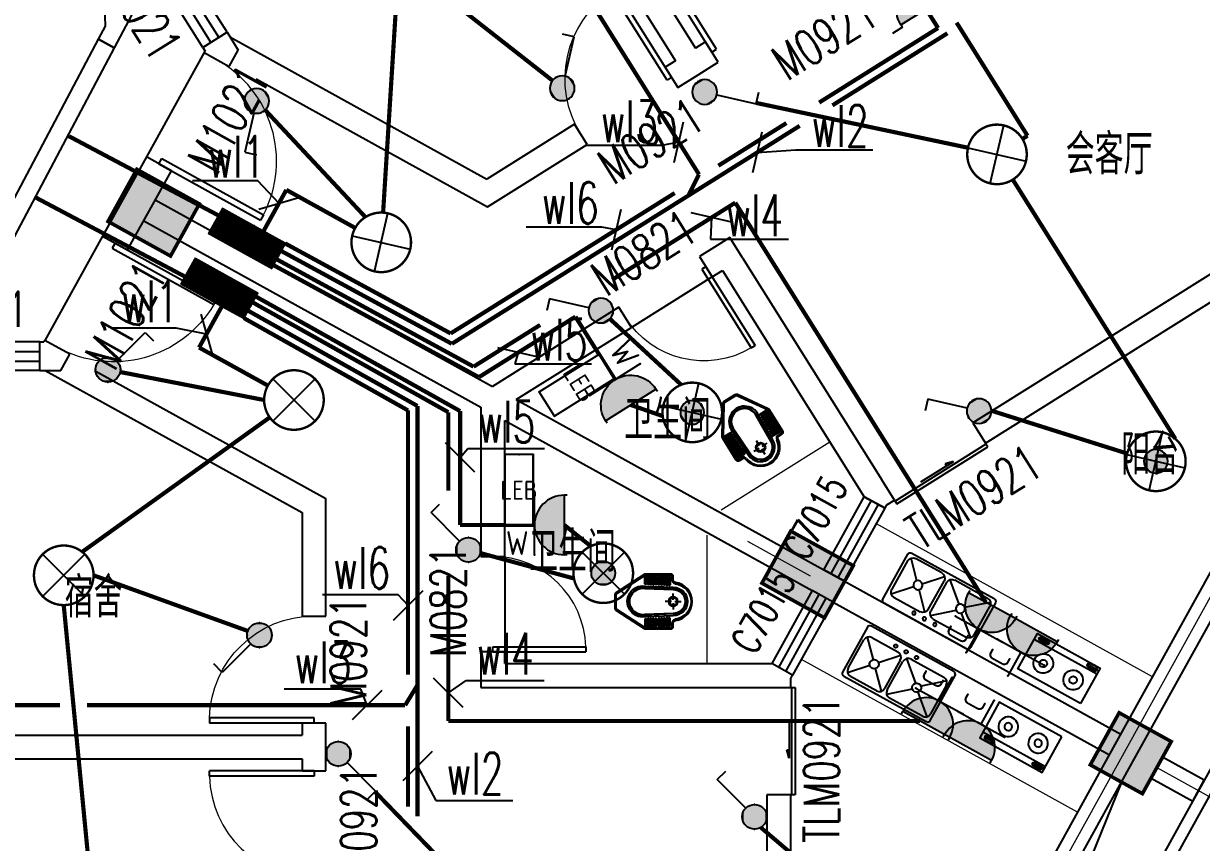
# Model space of a CAD drawing. Extents: x -9422388 to 15610651, y -1992469 to 953794.
# Drawn here: x -2627196 to -2617313, y -205707 to -198833 of the extents above; entities that cross this region are included whole.
import ezdxf
from ezdxf.enums import TextEntityAlignment as Align

# ---------------------------------------------------------------- set-up
doc = ezdxf.new("R2010")
doc.units = 0
doc.header["$LTSCALE"] = 1000
for name, color, linetype in [('A-ELEV-LIN-0.3', 30, 'Continuous'), ('A-ELEV-LIN-0.4', 40, 'Continuous'), ('C-KZ', 2, 'Continuous'), ('C-Z-HATCH', 253, 'Continuous'), ('CABLETRAY', 4, 'Continuous'), ('DIM-插座', 3, 'Continuous'), ('DIM-照明', 3, 'Continuous'), ('EQUIP-插座', 3, 'Continuous'), ('EQUIP-照明', 3, 'Continuous'), ('EQUIP-箱柜', 3, 'Continuous'), ('PUB_DIM', 3, 'Continuous'), ('PUB_TEXT', 7, 'Continuous'), ('TEL_TEXT', 7, 'Continuous'), ('WALL', 9, 'Continuous'), ('WALL-PARAPET', 6, 'Continuous'), ('WINDOW', 4, 'Continuous'), ('WINDOW_TEXT', 7, 'Continuous'), ('WIRE-插座', 5, 'Continuous'), ('WIRE-照明', 1, 'Continuous'), ('厨具', 4, 'Continuous'), ('洁具', 253, 'Continuous')]:
    doc.layers.add(name, color=color, linetype=linetype)
doc.layers.add('建筑底图', color=8, linetype='Continuous', lineweight=5)
doc.styles.add('_TCH_DIM', font='SIMPLEX', dxfattribs={"bigfont": 'GBCBIG'})
doc.styles.add('_TCH_DIM_T3', font='SIMPLEX', dxfattribs={"width": 0.705882, "bigfont": 'GBCBIG'})
doc.styles.add('_TCH_WINDOW', font='SIMPLEX', dxfattribs={"height": 3.5, "bigfont": 'GBCBIG'})
doc.styles.add('_TEL_ATTDEF', font='GBENOR', dxfattribs={"width": 0.8, "height": 3, "bigfont": 'GBCBIG'})
doc.styles.add('_TEL_DIM', font='SIMPLEX', dxfattribs={"width": 0.8, "height": 3.5, "bigfont": 'HZTXT'})
doc.styles.get("Standard").update_dxf_attribs({"font": 'gbenor.shx', "bigfont": 'gbcbig.shx'})
doc.dimstyles.new('_TCH_ARCH&&100', dxfattribs={"dimtxt": 297.5, "dimasz": 100, "dimexe": 250, "dimexo": 300, "dimgap": 126.25, "dimtad": 1, "dimdec": 0, "dimzin": 0, "dimdsep": 46, "dimtxsty": '_TCH_DIM_T3', "dimblk": 'ARCHTICK', "dimcen": 0.09, "dimclrt": 7, "dimazin": 2, "dimtfac": 1, "dimtdec": 0, "dimtix": 1, "dimtmove": 2, "dimatfit": 3, "dimfxl": 0, "dimtolj": 1, "dimtzin": 0, "dimarcsym": 0})

# ---------------------------------------------------------------- blocks, each defined once
blk = doc.blocks.new('$plan$00002871')
at = {"layer": '洁具', "color": 0}
for p, q in [((-14.8, -489.9), (-66.6, -489.9)), ((0, -475.1), (0, -423.3)), ((14.8, -489.9), (66.6, -489.9)), ((0, -504.7), (0, -556.5))]:
    blk.add_line(p, q, dxfattribs=at)
for points in [[(158.9, -508.5, -0.88995), (-158.9, -508.5, 0.380538), (-178.8, -490.8), (-210, -490.8, -0.414214), (-230, -470.8), (-230, -258.2, -0.144595), (-226.8, -247.3), (-72.6, -9.1, -0.254383), (-55.8, 0), (55.8, 0, -0.254383), (72.6, -9.1), (226.8, -247.3, -0.144595), (230, -258.2), (230, -470.8, -0.414214), (210, -490.8), (178.8, -490.8, 0.380538)], [(120, -490.8), (129.8, -252.3, 1.134994), (-129.8, -252.3), (-120, -490.8, 0.992594)], [(105, -490.4), (114.8, -251, 1.141146), (-114.8, -251), (-105, -490.4, 0.994896)], [(100, -490.3), (109.8, -250.6, 1.143479), (-109.8, -250.6), (-100, -490.3, 0.995777)], [(-149.5, -263.6, 1), (-149.5, -251.9), (-207, -251.9, 1), (-207, -263.6)], [(-148.2, -287, 1), (-148.2, -275.4), (-207, -275.4, 1), (-207, -287)], [(-147.3, -306.7, 1), (-147.3, -295.1), (-207, -295.1, 1), (-207, -306.7)], [(-149.5, -262.6, 1), (-149.5, -252.9), (-207, -252.9, 1), (-207, -262.6)], [(-148.2, -286, 1), (-148.2, -276.4), (-207, -276.4, 1), (-207, -286)], [(-147.3, -305.7, 1), (-147.3, -296.1), (-207, -296.1, 1), (-207, -305.7)], [(147.3, -306.7, -1), (147.3, -295.1), (207, -295.1, -1), (207, -306.7)], [(148.2, -287, -1), (148.2, -275.4), (207, -275.4, -1), (207, -287)], [(147.3, -305.7, -1), (147.3, -296.1), (207, -296.1, -1), (207, -305.7)], [(148.2, -286, -1), (148.2, -276.4), (207, -276.4, -1), (207, -286)], [(149.5, -263.6, -1), (149.5, -251.9), (207, -251.9, -1), (207, -263.6)], [(149.5, -262.6, -1), (149.5, -252.9), (207, -252.9, -1), (207, -262.6)], [(-146.3, -330.1, 1), (-146.3, -318.5), (-207, -318.5, 1), (-207, -330.1)], [(-145.6, -352.3, 1), (-145.6, -340.7), (-207, -340.7, 1), (-207, -352.3)], [(-144.6, -375.7, 1), (-144.6, -364.1), (-207, -364.1, 1), (-207, -375.7)], [(-143.7, -399.2, 1), (-143.7, -387.5), (-207, -387.5, 1), (-207, -399.2)], [(-146.3, -329.1, 1), (-146.3, -319.5), (-207, -319.5, 1), (-207, -329.1)], [(-145.6, -351.3, 1), (-145.6, -341.7), (-207, -341.7, 1), (-207, -351.3)], [(-144.6, -374.7, 1), (-144.6, -365.1), (-207, -365.1, 1), (-207, -374.7)], [(-143.7, -398.2, 1), (-143.7, -388.5), (-207, -388.5, 1), (-207, -398.2)], [(143.7, -399.2, -1), (143.7, -387.5), (207, -387.5, -1), (207, -399.2)], [(144.6, -375.7, -1), (144.6, -364.1), (207, -364.1, -1), (207, -375.7)], [(143.7, -398.2, -1), (143.7, -388.5), (207, -388.5, -1), (207, -398.2)], [(145.6, -352.3, -1), (145.6, -340.7), (207, -340.7, -1), (207, -352.3)], [(144.6, -374.7, -1), (144.6, -365.1), (207, -365.1, -1), (207, -374.7)], [(146.3, -330.1, -1), (146.3, -318.5), (207, -318.5, -1), (207, -330.1)], [(145.6, -351.3, -1), (145.6, -341.7), (207, -341.7, -1), (207, -351.3)], [(146.3, -329.1, -1), (146.3, -319.5), (207, -319.5, -1), (207, -329.1)], [(-142.8, -422.6, 1), (-142.8, -411), (-207, -411, 1), (-207, -422.6)], [(-141.1, -443.5, 1), (-141.1, -431.9), (-207, -431.9, 1), (-207, -443.5)], [(-141.1, -464.5, 1), (-141.1, -452.9), (-207, -452.9, 1), (-207, -464.5)], [(-142.8, -421.6, 1), (-142.8, -412), (-207, -412, 1), (-207, -421.6)], [(-141.1, -442.5, 1), (-141.1, -432.9), (-207, -432.9, 1), (-207, -442.5)], [(-141.1, -463.5, 1), (-141.1, -453.9), (-207, -453.9, 1), (-207, -463.5)], [(141.1, -443.5, -1), (141.1, -431.9), (207, -431.9, -1), (207, -443.5)], [(141.1, -464.5, -1), (141.1, -452.9), (207, -452.9, -1), (207, -464.5)], [(141.1, -442.5, -1), (141.1, -432.9), (207, -432.9, -1), (207, -442.5)], [(141.1, -463.5, -1), (141.1, -453.9), (207, -453.9, -1), (207, -463.5)], [(142.8, -422.6, -1), (142.8, -411), (207, -411, -1), (207, -422.6)], [(142.8, -421.6, -1), (142.8, -412), (207, -412, -1), (207, -421.6)]]:
    blk.add_lwpolyline(points, format="xyb", close=True, dxfattribs=at)
blk.add_lwpolyline([(-149, -507.3, 0.380538), (-178.8, -480.8), (-210, -480.8, -0.414214), (-220, -470.8), (-220, -258.2, -0.144595), (-218.4, -252.8), (-64.2, -14.6, -0.254383), (-55.8, -10), (55.8, -10, -0.254383), (64.2, -14.6), (218.4, -252.8, -0.144595), (220, -258.2), (220, -470.8, -0.414214), (210, -480.8), (178.8, -480.8, 0.380538), (149, -507.3, 0.380538)], format="xyb", dxfattribs=at)
for radius in [40, 31.7]:
    blk.add_circle((0, -489.9), radius, dxfattribs=at)
blk.add_arc((0, -489.9), 150, 186.66502, 353.33498, dxfattribs=at)
blk = doc.blocks.new('宿舍楼柱网1')
at = {"layer": 'C-Z-HATCH'}
h = blk.add_hatch(color=0, dxfattribs=at)
h.dxf.hatch_style = 1
h.paths.add_polyline_path([(648829.2, 146138.3), (649071.3, 146575.7), (649596.3, 146285.2), (649354.2, 145847.7)])
h = blk.add_hatch(color=0, dxfattribs=at)
h.dxf.hatch_style = 1
h.paths.add_polyline_path([(654840.8, 142811.3), (655082.9, 143248.8), (654558, 143539.3), (654315.8, 143101.8)])
h = blk.add_hatch(color=0, dxfattribs=at)
h.dxf.hatch_style = 1
h.paths.add_polyline_path([(657508.5, 141334.9), (657750.6, 141772.4), (657313.2, 142014.5), (657071.1, 141577)])
at = {"layer": 'C-KZ', "color": 0, "const_width": 30}
for points in [[(648829.2, 146138.3), (649071.3, 146575.7), (649596.3, 146285.2), (649354.2, 145847.7), (648829.2, 146138.3)], [(654840.8, 142811.3), (655082.9, 143248.8), (654558, 143539.3), (654315.8, 143101.8), (654840.8, 142811.3)], [(657508.5, 141334.9), (657750.6, 141772.4), (657313.2, 142014.5), (657071.1, 141577), (657508.5, 141334.9)]]:
    blk.add_lwpolyline(points, dxfattribs=at)
blk = doc.blocks.new('$DorLib2D$00000001')
at = {"color": 0}
for p, q in [((0.45, 0.975), (0.5, 0.975)), ((0.45, 0), (0.45, 0.975)), ((0.5, 0), (0.5, 0.975)), ((0.5, 0), (0.45, 0))]:
    blk.add_line(p, q, dxfattribs=at)
at = {"color": 0, "lineweight": 13}
blk.add_arc((0.475, 0), 0.975, 91.46928, 180, dxfattribs=at)
blk = doc.blocks.new('$DorLib2D$00000129')
at = {"color": 0, "linetype": 'Continuous'}
for p, q in [((-0.5, 0.545), (-0.5, 0.687)), ((-0.5, 0.687), (0.5, 0.687)), ((0.5, 0.687), (0.5, 0.545)), ((0.5, 0.545), (-0.5, 0.545)), ((-0.5, 0.5), (-0.5, 0.545)), ((0.5, 0.5), (0.5, 0.545)), ((-0.2, 0.437), (0.158, 0.437)), ((0.08, 0.341), (0.08, 0.437)), ((0.158, 0.437), (0.08, 0.341))]:
    blk.add_line(p, q, dxfattribs=at)
blk = doc.blocks.new('$plan$00002777')
at = {"layer": '厨具', "color": 0}
for p, q in [((-300, -284.3), (300, -284.3)), ((-267.4, -306.5), (-267.3, -318.2)), ((-256.9, -316), (-256.9, -332.6)), ((-192.3, -316), (-256.9, -316)), ((-256.9, -332.6), (-192.3, -332.6)), ((-192.3, -332.6), (-192.3, -316)), ((-175.6, -307.7), (-175.6, -318.2)), ((191.9, -307.7), (191.9, -318.2)), ((208.5, -316), (273.2, -316)), ((208.5, -332.6), (208.5, -316)), ((273.2, -332.6), (208.5, -332.6)), ((273.2, -316), (273.2, -332.6)), ((283.6, -306.5), (283.5, -318.2))]:
    blk.add_line(p, q, dxfattribs=at)
blk.add_lwpolyline([(300, 0), (-300, 0), (-300, -340), (300, -340)], close=True, dxfattribs=at)
for points in [[(-175.6, -307.7, 0.259034), (-177.5, -304.3, 0.076276), (-189.1, -299.3, 0.036515), (-202.6, -296.9, 0.026615), (-221.5, -295.9, 0.026615), (-240.3, -296.9, 0.036515), (-253.9, -299.3, 0.076276), (-265.4, -304.3, 0.259034), (-267.3, -307.7, 0.078462), (-267.1, -308.9, 0.056762)], [(191.9, -307.7, -0.259034), (193.8, -304.3, -0.076276), (205.3, -299.3, -0.036515), (218.8, -296.9, -0.026615), (237.7, -295.9, -0.026615), (256.5, -296.9, -0.036515), (270.1, -299.3, -0.076276), (281.6, -304.3, -0.259034), (283.5, -307.7, -0.078462), (283.3, -308.9, -0.056762)], [(-175.6, -318.2, 0.259034), (-177.5, -314.8, 0.076276), (-189.1, -309.9, 0.036515), (-202.6, -307.4, 0.026615), (-221.5, -306.4, 0.026615), (-240.3, -307.4, 0.036515), (-253.9, -309.9, 0.076276), (-265.4, -314.8, 0.259034), (-267.3, -318.2, 0.259034), (-265.4, -321.6, 0.056762), (-256.9, -325.6, 0.036515)], [(-192.3, -327.3, 0.008736), (-189.1, -326.6, 0.076276), (-177.5, -321.6, 0.259034), (-175.6, -318.2, 0.259034)], [(191.9, -318.2, -0.259034), (193.8, -314.8, -0.076276), (205.3, -309.9, -0.036515), (218.8, -307.4, -0.026615), (237.7, -306.4, -0.026615), (256.5, -307.4, -0.036515), (270.1, -309.9, -0.076276), (281.6, -314.8, -0.259034), (283.5, -318.2, -0.259034), (281.6, -321.6, -0.056762), (273.2, -325.6, -0.036515)], [(208.5, -327.3, -0.008736), (205.3, -326.6, -0.076276), (193.8, -321.6, -0.259034), (191.9, -318.2, -0.259034)]]:
    blk.add_lwpolyline(points, format="xyb", dxfattribs=at)
for centre, radius, start, end in [((-135, -143), 82.5, 0.96398, 0), ((151.2, -143), 82.5, 180, 179.03602), ((-135, -143), 31.6, 0.65318, 0), ((151.2, -143), 31.6, 180, 179.34682)]:
    blk.add_arc(centre, radius, start, end, dxfattribs=at)
blk = doc.blocks.new('$plan$00002763')
at = {"layer": '洁具', "color": 0}
for p, q in [((-380.9, -97.5), (-246.3, -240.8)), ((-345, -82.5), (-95, -82.5)), ((-59.1, -97.5), (-193.7, -240.8)), ((-5.9, -97.5), (161.2, -240.8)), ((30, -82.5), (345, -82.5)), ((380.9, -97.5), (213.8, -240.8)), ((-395, -405.5), (-395, -132.2)), ((-45, -132.2), (-45, -405.5)), ((-20, -405.5), (-20, -132.2)), ((395, -132.2), (395, -405.5)), ((-246.3, -296.8), (-380.9, -440.1)), ((-193.7, -296.8), (-59.1, -440.1)), ((161.2, -296.8), (-5.9, -440.1)), ((213.8, -296.8), (380.9, -440.1)), ((-95, -455.2), (-345, -455.2)), ((345, -455.2), (30, -455.2))]:
    blk.add_line(p, q, dxfattribs=at)
blk.add_lwpolyline([(-420, -24.8), (-420, -455.2, 0.200464), (-412.7, -472.8, 0.197353), (-395, -480), (395, -480, 0.19737), (412.7, -472.8, 0.200447), (420, -455.2), (420, -24.8, 0.200464), (412.7, -7.2, 0.197353), (395, 0), (-395, 0, 0.19737), (-412.7, -7.2, 0.200447), (-420, -24.8)], format="xyb", close=True, dxfattribs=at)
for centre, major_axis, start_param, end_param in [((-345, -132.2), (-50, 0), -1.570796, 0), ((-135.7, -48.3), (-14.2, 0), 3.141593, 9.424778), ((-95, -132.2), (-50, 0), 3.141593, 4.712389), ((-35.7, -48.3), (-15.1, 0), 3.141593, 9.424778), ((30, -132.2), (-50, 0), -1.570796, 0), ((64.3, -48.3), (-14.2, 0), 3.141593, 9.424778), ((345, -132.2), (-50, 0), 3.141593, 4.712389), ((-220, -268.8), (-38.6, 0), 3.141593, 9.424778), ((187.5, -268.8), (-38.6, 0), 3.141593, 9.424778), ((-345, -405.5), (50, 0), 3.141593, 4.712389), ((-95, -405.5), (50, 0), 4.712389, 6.283185), ((30, -405.5), (50, 0), 3.141593, 4.712389), ((345, -405.5), (50, 0), 4.712389, 6.283185)]:
    blk.add_ellipse(centre, major_axis=major_axis, ratio=0.9938, start_param=start_param, end_param=end_param, dxfattribs=at)
blk = doc.blocks.new('$TCHSYS$WIN2D')
at = {"color": 0}
for p, q in [((-0.5, 0.5), (0.5, 0.5)), ((-0.5, 0.5), (-0.5, -0.5)), ((0.5, 0.5), (0.5, -0.5)), ((0.5, 0.1667), (-0.5, 0.1667)), ((0.5, -0.1667), (-0.5, -0.1667)), ((-0.5, -0.5), (0.5, -0.5))]:
    blk.add_line(p, q, dxfattribs=at)
blk = doc.blocks.new('_ArchTick')
at = {"color": 0, "linetype": 'ByBlock', "const_width": 0.4}
blk.add_lwpolyline([(-0.5, -0.5), (0.5, 0.5)], dxfattribs=at)
blk = doc.blocks.new('*D622')
at = {"layer": 'Defpoints', "color": 0, "transparency": 16777216}
for p in [(1930039.4, -399502.1), (1933101.7, -401196.9), (1927730.2, -403674.7)]:
    blk.add_point(p, dxfattribs=at)
at = {"layer": 'PUB_DIM', "color": 0, "lineweight": -2, "transparency": 16777216}
for p, q in [((1930301.9, -399647.4), (1933320.5, -401317.9)), ((1930792.5, -405369.5), (1933101.7, -401196.9)), ((1927992.7, -403820), (1931011.3, -405490.5))]:
    blk.add_line(p, q, dxfattribs=at)
at = {"layer": 'PUB_DIM', "color": 0, "lineweight": -2, "transparency": 16777216, "xscale": 100, "yscale": 100, "zscale": 100}
for p, rotation in [((1933101.7, -401196.9), 61.03914883823066), ((1930792.5, -405369.5), 241.0391488382307)]:
    blk.add_blockref('_ArchTick', p, dxfattribs=dict(at, rotation=rotation))
at = {"layer": 'PUB_DIM', "color": 7, "transparency": 16777216, "insert": (1931706.5, -403150), "char_height": 297.5, "attachment_point": 5, "rotation": 61.03915, "style": '_TCH_DIM_T3'}
blk.add_mtext('\\A1;4769', dxfattribs=at)
blk = doc.blocks.new('*D623')
at = {"layer": 'Defpoints', "color": 0, "transparency": 16777216}
for p in [(1932348.6, -395329.5), (1935410.9, -397024.2), (1930039.4, -399502.1)]:
    blk.add_point(p, dxfattribs=at)
at = {"layer": 'PUB_DIM', "color": 0, "lineweight": -2, "transparency": 16777216}
for p, q in [((1932611.1, -395474.8), (1935629.7, -397145.3)), ((1933101.7, -401196.9), (1935410.9, -397024.2)), ((1930301.9, -399647.4), (1933320.5, -401317.9))]:
    blk.add_line(p, q, dxfattribs=at)
at = {"layer": 'PUB_DIM', "color": 0, "lineweight": -2, "transparency": 16777216, "xscale": 100, "yscale": 100, "zscale": 100}
for p, rotation in [((1935410.9, -397024.2), 61.03914883823226), ((1933101.7, -401196.9), 241.0391488382322)]:
    blk.add_blockref('_ArchTick', p, dxfattribs=dict(at, rotation=rotation))
at = {"layer": 'PUB_DIM', "color": 7, "transparency": 16777216, "insert": (1934015.7, -398977.4), "char_height": 297.5, "attachment_point": 5, "rotation": 61.03915, "style": '_TCH_DIM_T3'}
blk.add_mtext('\\A1;4769', dxfattribs=at)
blk = doc.blocks.new('*D624')
at = {"layer": 'Defpoints', "color": 0, "transparency": 16777216}
for p in [(1932348.6, -395329.5), (1936110.9, -397411.6), (1927730.2, -403674.7)]:
    blk.add_point(p, dxfattribs=at)
at = {"layer": 'PUB_DIM', "color": 0, "lineweight": -2, "transparency": 16777216}
for p, q in [((1932611.1, -395474.8), (1936329.6, -397532.7)), ((1931492.5, -405756.9), (1936110.9, -397411.6)), ((1927992.7, -403820), (1931711.2, -405877.9))]:
    blk.add_line(p, q, dxfattribs=at)
at = {"layer": 'PUB_DIM', "color": 0, "lineweight": -2, "transparency": 16777216, "xscale": 100, "yscale": 100, "zscale": 100}
for p, rotation in [((1936110.9, -397411.6), 61.03914883811161), ((1931492.5, -405756.9), 241.0391488381117)]:
    blk.add_blockref('_ArchTick', p, dxfattribs=dict(at, rotation=rotation))
at = {"layer": 'PUB_DIM', "color": 7, "transparency": 16777216, "insert": (1933561.1, -401451.1), "char_height": 297.5, "attachment_point": 5, "rotation": 61.03915, "style": '_TCH_DIM_T3'}
blk.add_mtext('\\A1;9538', dxfattribs=at)
blk = doc.blocks.new('*X41')
at = {"color": 0}
for p, q in [((-250, 32.8), (-82.8, 200)), ((-250, 68.2), (-118.2, 200)), ((-250, 103.6), (-153.6, 200)), ((-250, 138.9), (-188.9, 200)), ((-250, 174.3), (-224.3, 200)), ((-247.5, 0), (-47.5, 200)), ((-212.1, 0), (-12.1, 200)), ((-176.8, 0), (23.2, 200)), ((-141.4, 0), (58.6, 200)), ((-106.1, 0), (93.9, 200)), ((-70.7, 0), (129.3, 200)), ((-35.4, 0), (164.6, 200)), ((0, 0), (200, 200)), ((35.4, 0), (235.4, 200)), ((70.7, 0), (250, 179.3)), ((106.1, 0), (250, 143.9)), ((141.4, 0), (250, 108.6)), ((176.8, 0), (250, 73.2)), ((212.1, 0), (250, 37.9)), ((247.5, 0), (250, 2.5))]:
    blk.add_line(p, q, dxfattribs=at)
blk = doc.blocks.new('$equip$00002943')
for p, q in [((-0.75, 0.6), (-0.75, 0)), ((0.75, 0.6), (-0.75, 0.6)), ((0.75, 0), (0.75, 0.6)), ((-0.75, 0), (0.75, 0))]:
    blk.add_line(p, q)
for points, const_width in [([(-0.75, 0.3), (0.75, 0.3)], 0.6), ([(-0.75, 0.6), (-0.75, 0), (0.75, 0), (0.75, 0.6), (-0.75, 0.6), (-0.75, 0)], 0.04)]:
    blk.add_lwpolyline(points, dxfattribs=dict(const_width=const_width))
for p in [(0, 0.6), (-0.75, 0.3), (0.75, 0.3), (0, 0)]:
    blk.add_point(p)
at = {"xscale": 0.00300000000061118, "yscale": 0.00300000000061118, "zscale": 0.00300000000061118}
blk.add_blockref('*X41', (0, 0), dxfattribs=at)
at = {"color": 7, "style": '_TEL_DIM', "flags": 1}
for tag in ['A', 'REMARK']:
    blk.add_attdef(tag, text='', height=0.00002, dxfattribs=at).set_placement((0, 0), align=Align.MIDDLE_CENTER)
blk = doc.blocks.new('$equip$00002539')
for p, q in [((-0.354, 0.354), (0.354, -0.354)), ((0.354, 0.354), (-0.354, -0.354))]:
    blk.add_line(p, q)
at = {"const_width": 0.04}
blk.add_lwpolyline([(-0.5, 0, 1), (0.5, 0, 1), (-0.5, 0, 0.911406)], format="xyb", dxfattribs=at)
blk.add_circle((0, 0), 0.5)
for p in [(0, 0.5), (-0.5, 0), (0.5, 0), (0, -0.5)]:
    blk.add_point(p)
at = {"color": 7, "style": '_TEL_DIM', "flags": 1}
blk.add_attdef('A', text='', height=0.00002, dxfattribs=at).set_placement((0, 0), align=Align.MIDDLE_CENTER)
blk = doc.blocks.new('$equip$00002828')
for p, q in [((0.354, 0.354), (-0.354, -0.354)), ((-0.354, 0.354), (0.354, -0.354))]:
    blk.add_line(p, q)
at = {"const_width": 0.04}
blk.add_lwpolyline([(0.5, 0, -1), (-0.5, 0, -1), (0.5, 0, 1)], format="xyb", dxfattribs=at)
for radius in [0.5, 0.2]:
    blk.add_circle((0, 0), radius)
for p in [(0, 0.5), (-0.5, 0), (0.5, 0), (0, -0.5)]:
    blk.add_point(p)
for points in [[(0, 0.2), (0, 0.2), (-0.1, 0.173), (0.1, 0.173)], [(-0.173, 0.1), (0.173, 0.1), (-0.2, 0), (0.2, 0)], [(-0.173, -0.1), (0.173, -0.1), (-0.2, 0), (0.2, 0)], [(-0.1, 0.173), (0.1, 0.173), (-0.173, 0.1), (0.173, 0.1)], [(-0.1, -0.173), (0.1, -0.173), (-0.173, -0.1), (0.173, -0.1)], [(0, -0.2), (0, -0.2), (-0.1, -0.173), (0.1, -0.173)]]:
    blk.add_solid(points)
at = {"color": 7, "style": '_TEL_DIM', "flags": 1}
for tag in ['A', 'REMARK']:
    blk.add_attdef(tag, text='', height=0.00002, dxfattribs=at).set_placement((0, 0), align=Align.MIDDLE_CENTER)
blk = doc.blocks.new('$equip$00001764')
for p, q in [((-0.5, 1.05), (-0.5, 1)), ((-0.5, 1), (0.5, 1)), ((0.5, 1.05), (0.5, 1)), ((0.5, 0.5), (-0.5, 0.5)), ((0, 0.5), (0, 0))]:
    blk.add_line(p, q)
blk.add_arc((0, 1), 0.5, 180, 0)
for p in [(-0.5, 0.5), (0.5, 0.5), (0, 0)]:
    blk.add_point(p)
for points in [[(0.433, 0.75), (-0.433, 0.75), (0.5, 1), (-0.5, 1)], [(0.25, 0.567), (-0.25, 0.567), (0.433, 0.75), (-0.433, 0.75)], [(0, 0.5), (0, 0.5), (0.25, 0.567), (-0.25, 0.567)]]:
    blk.add_solid(points)
at = {"color": 7, "style": '_TEL_DIM'}
blk.add_attdef('$TEXT$', text='', height=0.4, dxfattribs=at).set_placement((0.303, 0.211), align=Align.MIDDLE_CENTER)
at = {"color": 7, "style": '_TEL_DIM', "flags": 1}
blk.add_attdef('A', text='', height=0.00002, dxfattribs=at).set_placement((0, 0), align=Align.MIDDLE_CENTER)
blk = doc.blocks.new('$equip$00001962')
for p, q in [((0.147, 0.356), (0.625, 0.833)), ((0.625, 0.833), (0.766, 0.692))]:
    blk.add_line(p, q)
blk.add_circle((0, 0.208), 0.208)
for p in [(0, 0.417), (-0.208, 0.208), (0.208, 0.208), (0, 0)]:
    blk.add_point(p)
for points in [[(0, 0.417), (0, 0.417), (-0.104, 0.389), (0.104, 0.389)], [(-0.18, 0.313), (0.18, 0.313), (-0.208, 0.208), (0.208, 0.208)], [(-0.18, 0.104), (0.18, 0.104), (-0.208, 0.208), (0.208, 0.208)], [(-0.104, 0.389), (0.104, 0.389), (-0.18, 0.313), (0.18, 0.313)], [(-0.104, 0.028), (0.104, 0.028), (-0.18, 0.104), (0.18, 0.104)], [(0, 0), (0, 0), (-0.104, 0.028), (0.104, 0.028)]]:
    blk.add_solid(points)
at = {"layer": 'TEL_TEXT', "style": '_TEL_DIM', "flags": 1}
blk.add_attdef('A', text='', height=0.00002, dxfattribs=at).set_placement((0, 0), align=Align.MIDDLE_CENTER)
blk = doc.blocks.new('$equip$00002908')
for p, q in [((0.75, 0.6), (-0.75, 0.6)), ((-0.75, 0.6), (-0.75, 0)), ((0.75, 0), (0.75, 0.6)), ((-0.75, 0), (0.75, 0))]:
    blk.add_line(p, q)
at = {"const_width": 0.04}
blk.add_lwpolyline([(-0.75, 0.6), (-0.75, 0), (0.75, 0), (0.75, 0.6), (-0.75, 0.6), (-0.75, 0)], dxfattribs=at)
for p in [(0, 0.6), (-0.75, 0.3), (0.75, 0.3), (0, 0)]:
    blk.add_point(p)
at = {"color": 7, "style": '_TEL_DIM'}
blk.add_attdef('$TEXT$', text='', height=0.4, dxfattribs=at).set_placement((0, 0.3), align=Align.MIDDLE_CENTER)
at = {"color": 7, "style": '_TEL_DIM', "flags": 1}
for tag in ['A', 'REMARK']:
    blk.add_attdef(tag, text='', height=0.00002, dxfattribs=at).set_placement((0, 0), align=Align.MIDDLE_CENTER)
blk = doc.blocks.new('$equip$00001240')
for p, q in [((-0.5, 1.05), (-0.7, 1.05)), ((-0.5, 1.05), (-0.5, 1)), ((-0.5, 1), (0.5, 1)), ((0.5, 1.05), (0.7, 1.05)), ((0.5, 1.05), (0.5, 1)), ((-0.5, 0.5), (0.5, 0.5)), ((0, 0.5), (0, 0))]:
    blk.add_line(p, q)
blk.add_arc((0, 1), 0.5, 180, 0)
for points in [[(0.433, 0.75), (-0.433, 0.75), (0.5, 1), (-0.5, 1)], [(0.25, 0.567), (-0.25, 0.567), (0.433, 0.75), (-0.433, 0.75)], [(0, 0.5), (0, 0.5), (0.25, 0.567), (-0.25, 0.567)]]:
    blk.add_solid(points)
at = {"layer": 'EQUIP-照明'}
for p in [(0, 1), (-0.5, 0.5), (0.5, 0.5), (0, 0)]:
    blk.add_point(p, dxfattribs=at)
at = {"layer": 'EQUIP-照明', "flags": 9}
blk.add_attdef('A', (0, 0), '', height=0.00002, dxfattribs=at)
blk = doc.blocks.new('4444')
at = {"color": 8}
for points in [[(1929277.6, -400878.7), (1931921.7, -396100.9)], [(1927559.5, -396914.9), (1926646.4, -397487.2)], [(1926530.2, -398774.7), (1926530.2, -397697.2)], [(1926867.7, -397746.8), (1927392.7, -398037.4)]]:
    blk.add_lwpolyline(points, dxfattribs=at)
for points in [[(1930000.3, -399366.2), (1930266.7, -398885), (1927949.3, -397601.9), (1927682.9, -398083)], [(1929903.4, -399541.1), (1929637.2, -400022.4), (1927319.3, -398740.3), (1927585.5, -398259)]]:
    blk.add_lwpolyline(points, close=True, dxfattribs=at)
at = {"layer": 'A-ELEV-LIN-0.3', "color": 8}
for points in [[(1910300.1, -378228), (1910300.1, -378228, -0.414214), (1910521.4, -377263.1), (1917469.5, -372908.3, -0.414214), (1919537.1, -373382.6), (1932807.3, -394555, -0.272815), (1932848.7, -396077.9), (1928630, -403701.1, -0.272815), (1927317.5, -404474.7), (1876130.2, -404474.7, -0.414213), (1874530.2, -402874.7), (1874530.2, -394774.7, -0.414214), (1875230.2, -394074.7), (1875230.2, -394074.7)], [(1910384.8, -378174.9), (1910384.8, -378174.9, -0.414214), (1910574.5, -377347.8), (1917522.6, -372993, -0.414214), (1919452.3, -373435.7), (1932722.6, -394608.1, -0.272815), (1932761.2, -396029.5), (1928542.5, -403652.6, -0.272815), (1927317.5, -404374.7), (1904330.2, -404374.7)]]:
    blk.add_lwpolyline(points, format="xyb", dxfattribs=at)
blk.add_lwpolyline([(1930603.4, -399928.6), (1930700.3, -399753.6), (1930350.3, -399559.9), (1930253.5, -399734.9)], close=True, dxfattribs=at)
at = {"layer": 'A-ELEV-LIN-0.4', "color": 8}
blk.add_lwpolyline([(1930005.8, -399769.3), (1928428, -403661.5), (1927230.2, -404374.7)], dxfattribs=at)
at = {"layer": 'WALL', "color": 8}
for p, q in [((1924625.9, -390728.3), (1926431.6, -393609.2)), ((1924456.5, -390834.5), (1926262.1, -393715.4)), ((1922297, -393602.9), (1922500.4, -393475.5)), ((1922500.4, -393475.5), (1922594.1, -393625)), ((1922525, -393514.8), (1924679.7, -394707.3)), ((1922297, -393602.9), (1922315.6, -393632.6)), ((1922315.6, -393632.6), (1922308.1, -393646.2)), ((1922518.1, -393762.4), (1922594.1, -393625)), ((1926516.3, -393556.1), (1926431.6, -393609.2)), ((1926622.6, -393725.6), (1926516.3, -393556.1)), ((1922308.1, -393646.2), (1922518.1, -393762.4)), ((1926262.1, -393715.4), (1926177.4, -393768.5)), ((1926453.1, -393831.8), (1926622.6, -393725.6)), ((1926177.4, -393768.5), (1926283.6, -393938)), ((1926283.6, -393938), (1926453.1, -393831.8)), ((1922744.4, -393864.8), (1924686, -394939.3)), ((1925414.8, -394246.5), (1924679.7, -394707.3)), ((1925521, -394416), (1925414.8, -394246.5)), ((1924686, -394939.3), (1925521, -394416)), ((1921823.9, -394521.2), (1921639.9, -394853.6)), ((1922033.9, -394637.4), (1921823.9, -394521.2)), ((1921849.9, -394969.9), (1922033.9, -394637.4)), ((1931858.2, -394810.7), (1928757, -396754.4)), ((1921639.9, -394853.6), (1921455.9, -395186.1)), ((1921898.3, -394882.4), (1924727.1, -396447.9)), ((1921665.9, -395302.3), (1921849.9, -394969.9)), ((1928863.2, -396923.9), (1931964.4, -394980.2)), ((1921801.5, -395057.4), (1924630.2, -396622.8)), ((1921455.9, -395186.1), (1921665.9, -395302.3)), ((1926719.8, -395198.9), (1926635.2, -395251.9)), ((1926826, -395368.3), (1926719.8, -395198.9)), ((1926635.2, -395251.9), (1926465.7, -395358.2)), ((1926465.7, -395358.2), (1926571.9, -395527.6)), ((1926826, -395368.3), (1926826.1, -395368.3)), ((1926826.1, -395368.3), (1927994.4, -397232.4)), ((1926571.9, -395527.6), (1926656.6, -395474.5)), ((1926656.6, -395474.5), (1927846.8, -397373.4)), ((1925787.8, -395783), (1924727.1, -396447.9)), ((1925894, -395952.5), (1925787.8, -395783)), ((1924927.1, -396558.5), (1925894, -395952.5)), ((1920929.2, -396314.7), (1920929.2, -396074.7)), ((1920929.2, -396074.7), (1920964.1, -396074.7)), ((1920971.7, -396061.1), (1920964.1, -396074.7)), ((1921181.7, -396177.3), (1920971.7, -396061.1)), ((1921105.6, -396314.7), (1921181.7, -396177.3)), ((1920929.2, -396314.7), (1921105.6, -396314.7)), ((1920975.7, -396314.7), (1923130.2, -397507.1)), ((1921388.7, -396314.7), (1923330.2, -397389.2)), ((1924927.1, -396558.5), (1927507.4, -397986.6)), ((1924630.2, -396622.8), (1924630.2, -397874.7)), ((1924830.2, -396733.5), (1927410.6, -398161.6)), ((1924830.2, -397874.7), (1924830.2, -396733.5)), ((1928757, -396754.4), (1928863.2, -396923.9)), ((1928100.7, -397401.9), (1927994.4, -397232.4)), ((1923330.2, -398374.7), (1923330.2, -397389.2)), ((1927846.8, -397373.4), (1928021.8, -397470.2)), ((1928021.8, -397470.2), (1928037.8, -397441.3)), ((1928037.8, -397441.3), (1928100.7, -397401.9)), ((1923130.2, -397507.1), (1923130.2, -398374.7)), ((1924630.2, -397874.7), (1924830.2, -397874.7)), ((1927507.4, -397986.6), (1927682.4, -398083.4)), ((1927682.4, -398083.4), (1930000.3, -399366.2)), ((1927585.6, -398258.4), (1927410.6, -398161.6)), ((1927585.6, -398258.4), (1929903.5, -399541.2)), ((1923130.2, -398374.7), (1923330.2, -398374.7)), ((1924830.2, -398674.7), (1924630.2, -398674.7)), ((1924630.2, -398674.7), (1924630.2, -398974.7)), ((1924830.2, -398774.7), (1924830.2, -398674.7)), ((1924830.2, -398774.7), (1927071.2, -398774.7)), ((1927246.2, -398871.6), (1927071.2, -398774.7)), ((1927230.2, -398900.6), (1927246.2, -398871.6)), ((1927230.2, -398974.7), (1927230.2, -398900.6)), ((1924630.2, -398974.7), (1927030.2, -398974.7)), ((1927030.2, -398974.7), (1927230.2, -398974.7)), ((1923330.2, -399274.7), (1923130.2, -399274.7)), ((1923130.2, -399274.7), (1923130.2, -399374.7)), ((1923330.2, -399474.7), (1923330.2, -399274.7)), ((1919730.2, -399374.7), (1923130.2, -399374.7)), ((1923330.2, -399674.7), (1923330.2, -399474.7)), ((1919730.2, -399574.7), (1923130.2, -399574.7)), ((1923130.2, -399574.7), (1923130.2, -399674.7)), ((1923130.2, -399674.7), (1923330.2, -399674.7)), ((1927230.2, -399874.7), (1927030.2, -399874.7)), ((1927030.2, -399874.7), (1927030.2, -403774.7)), ((1927230.2, -403774.7), (1927230.2, -399874.7))]:
    blk.add_line(p, q, dxfattribs=at)
at = {"layer": 'WALL-PARAPET', "color": 8}
for p, q in [((1929951.9, -399453.7), (1932232.6, -395332.7)), ((1930126.9, -399550.5), (1932464.6, -395326.3)), ((1927671.2, -403574.7), (1929951.9, -399453.7)), ((1927789.1, -403774.7), (1930126.9, -399550.5))]:
    blk.add_line(p, q, dxfattribs=at)
at = {"layer": 'WINDOW', "color": 8}
for p, q in [((1922308.1, -393646.2), (1921823.9, -394521.2)), ((1921455.9, -395186.1), (1920971.7, -396061.1)), ((1926571.9, -395527.6), (1925894, -395952.5)), ((1924830.2, -397874.7), (1924830.2, -398674.7))]:
    blk.add_line(p, q, dxfattribs=at)
at = {"color": 8}
blk.add_blockref('宿舍楼柱网1', (1272672.3, -541201.1), dxfattribs=at)
at = {"color": 8, "rotation": 32.07829767560685}
blk.add_blockref('$plan$00002871', (1926716.9, -396544.5), dxfattribs=at)
at = {"color": 8, "xscale": -1, "rotation": 90}
blk.add_blockref('$plan$00002871', (1925754, -398252.9), dxfattribs=at)
at = {"layer": 'WINDOW', "color": 8}
ref = blk.add_blockref('$TCHSYS$WIN2D', (1930937.6, -393115.9), dxfattribs=dict(at, xscale=-3250, yscale=240, zscale=-3250, rotation=302.078297676224))
ref.add_attrib('A', 'C3321', (1931059, -392839.3), dxfattribs={"layer": 'WINDOW_TEXT', "color": 8, "height": 297.5, "rotation": 302.0783, "style": '_TCH_WINDOW', "width": 0.705882})
ref = blk.add_blockref('$DorLib2D$00000001', (1926950.7, -393401.9), dxfattribs=dict(at, xscale=900, yscale=-900, zscale=900, rotation=212.078297675984))
ref.add_attrib('A', 'M0921', (1927199.4, -393890.2), dxfattribs={"layer": 'WINDOW_TEXT', "color": 8, "height": 297.5, "rotation": 32.0783, "style": '_TCH_WINDOW', "width": 0.705882})
ref = blk.add_blockref('$TCHSYS$WIN2D', (1922080.3, -393031.3), dxfattribs=dict(at, xscale=-1198.865223037758, yscale=240, zscale=-1198.865223037758, rotation=302.0782976762271))
ref.add_attrib('A', 'C1021', (1921401.9, -392972.7), dxfattribs={"layer": 'WINDOW_TEXT', "color": 8, "height": 297.5, "rotation": 302.0783, "style": '_TCH_WINDOW', "width": 0.705882})
ref = blk.add_blockref('$DorLib2D$00000001', (1925849.2, -394092.3), dxfattribs=dict(at, xscale=-900, yscale=-900, zscale=-900, rotation=212.0782976759845))
ref.add_attrib('A', 'M0921', (1925740.1, -394762.2), dxfattribs={"layer": 'WINDOW_TEXT', "color": 8, "height": 297.5, "rotation": 32.0783, "style": '_TCH_WINDOW', "width": 0.705882})
ref = blk.add_blockref('$DorLib2D$00000001', (1922171, -394141.8), dxfattribs=dict(at, xscale=1000, yscale=1000, zscale=1000, rotation=241.0390968111822))
ref.add_attrib('A', 'M1021', (1922416.3, -394683.2), dxfattribs={"layer": 'WINDOW_TEXT', "color": 8, "height": 297.5, "rotation": 61.0391, "style": '_TCH_WINDOW', "width": 0.705882})
ref = blk.add_blockref('$DorLib2D$00000001', (1926179.8, -395655.3), dxfattribs=dict(at, xscale=-800, yscale=800, zscale=-800, rotation=212.078297675621))
ref.add_attrib('A', 'M0821', (1925682.6, -395700), dxfattribs={"layer": 'WINDOW_TEXT', "color": 8, "height": 297.5, "rotation": 32.0783, "style": '_TCH_WINDOW', "width": 0.705882})
ref = blk.add_blockref('$DorLib2D$00000001', (1921318.8, -395681.7), dxfattribs=dict(at, xscale=-1000, yscale=1000, zscale=-1000, rotation=241.0391488381086))
ref.add_attrib('A', 'M1021', (1921556.7, -396331.4), dxfattribs={"layer": 'WINDOW_TEXT', "color": 8, "height": 297.5, "rotation": 61.03915, "style": '_TCH_WINDOW', "width": 0.705882})
ref = blk.add_blockref('$TCHSYS$WIN2D', (1920329.7, -396194.7), dxfattribs=dict(at, xscale=-1199.044301376445, yscale=-240, zscale=-1199.044301376445, rotation=359.9999999999897))
ref.add_attrib('A', 'C1021', (1919919.7, -395948.5), dxfattribs={"layer": 'WINDOW_TEXT', "color": 8, "height": 297.5, "style": '_TCH_WINDOW', "width": 0.705882})
ref = blk.add_blockref('$DorLib2D$00000129', (1928428.8, -397078.2), dxfattribs=dict(at, xscale=-900, yscale=200, zscale=-900, rotation=212.0782976762293))
ref.add_attrib('A', 'TLM0921', (1928323.7, -397829.3), dxfattribs={"layer": 'WINDOW_TEXT', "color": 8, "height": 297.5, "rotation": 32.0783, "style": '_TCH_WINDOW', "width": 0.705882})
ref = blk.add_blockref('$TCHSYS$WIN2D', (1927764.6, -397728.4), dxfattribs=dict(at, xscale=-700.8193299146038, yscale=200, zscale=-700.8193299146038, rotation=241.0396327199517))
ref.add_attrib('A', 'C7015', (1927364.4, -397922.9), dxfattribs={"layer": 'WINDOW_TEXT', "color": 8, "height": 238, "rotation": 61.03963, "style": '_TCH_WINDOW', "width": 0.705882})
ref = blk.add_blockref('$DorLib2D$00000001', (1924730.2, -398274.7), dxfattribs=dict(at, xscale=800, yscale=800, zscale=800, rotation=270.0000000000057))
ref.add_attrib('A', 'M0821', (1924504, -398719.7), dxfattribs={"layer": 'WINDOW_TEXT', "color": 8, "height": 297.5, "rotation": 90, "style": '_TCH_WINDOW', "width": 0.705882})
ref = blk.add_blockref('$TCHSYS$WIN2D', (1927328.4, -398516.6), dxfattribs=dict(at, xscale=-700.8102536416727, yscale=-200, zscale=-700.8102536416727, rotation=61.03900150362304))
ref.add_attrib('A', 'C7015', (1926928.2, -398711.1), dxfattribs={"layer": 'WINDOW_TEXT', "color": 8, "height": 238, "rotation": 61.039, "style": '_TCH_WINDOW', "width": 0.705882})
ref = blk.add_blockref('$DorLib2D$00000001', (1923230.2, -398824.7), dxfattribs=dict(at, xscale=-900, yscale=900, zscale=-900, rotation=89.99999999999012))
ref.add_attrib('A', 'M0921', (1923666.9, -399144), dxfattribs={"layer": 'WINDOW_TEXT', "color": 8, "height": 297.5, "rotation": 90, "style": '_TCH_WINDOW', "width": 0.705882})
ref = blk.add_blockref('$DorLib2D$00000129', (1927130.2, -399424.7), dxfattribs=dict(at, xscale=-900, yscale=-200, zscale=-900, rotation=89.99999999999166))
ref.add_attrib('A', 'TLM0921', (1927636.7, -400279.1), dxfattribs={"layer": 'WINDOW_TEXT', "color": 8, "height": 297.5, "rotation": 90, "style": '_TCH_WINDOW', "width": 0.705882})
ref = blk.add_blockref('$DorLib2D$00000001', (1923230.2, -400124.7), dxfattribs=dict(at, xscale=900, yscale=900, zscale=900, rotation=89.99999999999206))
ref.add_attrib('A', 'M0921', (1923753.9, -400569.7), dxfattribs={"layer": 'WINDOW_TEXT', "color": 8, "height": 297.5, "rotation": 90, "style": '_TCH_WINDOW', "width": 0.705882})
at = {"layer": '厨具', "color": 8, "yscale": -0.9999999999999998, "rotation": 331.0257147461484}
for name, p in [('$plan$00002763', (1928359.5, -398457.7)), ('$plan$00002777', (1929398, -398963.9))]:
    blk.add_blockref(name, p, dxfattribs=at)
at = {"layer": '厨具', "color": 8, "rotation": 331.0529006001123}
for name, p in [('$plan$00002763', (1928252.9, -398650.3)), ('$plan$00002777', (1929242.7, -399244.4))]:
    blk.add_blockref(name, p, dxfattribs=at)
at = {"layer": 'PUB_TEXT', "color": 8, "style": '_TCH_DIM'}
for s, p in [('会客厅', (1929537.3, -394668.7)), ('卫生间', (1925831.8, -396895.9)), ('阳台', (1930003, -397188.2)), ('卫生间', (1925034.3, -398004)), ('宿舍', (1921138.1, -398386.9))]:
    blk.add_text(s, height=337.59, dxfattribs=at).set_placement(p)
at = {"layer": 'PUB_DIM', "color": 8}
for p1, p2, distance, picture, middle in [((1927730.2, -403674.7), (1932348.6, -395329.5), -4300, '*D624', (1933561.1, -401451.1)), ((1930039.4, -399502.1), (1932348.6, -395329.5), -3500, '*D623', (1934015.7, -398977.4)), ((1927730.2, -403674.7), (1930039.4, -399502.1), -3500, '*D622', (1931706.5, -403150))]:
    dim = blk.add_aligned_dim(p1=p1, p2=p2, distance=distance, dimstyle='_TCH_ARCH&&100', dxfattribs=at)
    dim.commit()
    dim.dimension.update_dxf_attribs({"geometry": picture, "text_midpoint": middle})

msp = doc.modelspace()

# ---------------------------------------------------------------- linework, layer by layer
at = {"layer": 'CABLETRAY'}
for p, q in [((-2626508.33591, -198855.18056), (-2626518.17865, -198583.94893)), ((-2626261.86831, -198710.44208), (-2626434.33073, -199035.86878)), ((-2626566.86898, -198965.6291), (-2626508.33591, -198855.18056)), ((-2627600.20296, -200915.47108), (-2626566.86898, -198965.6291)), ((-2626434.33073, -199035.86878), (-2627467.66471, -200985.71076)), ((-2626566.86898, -198965.6291), (-2626434.33073, -199035.86878)), ((-2626434.33073, -199035.86878), (-2626566.86898, -198965.6291))]:
    msp.add_line(p, q, dxfattribs=at)
at = {"layer": 'DIM-插座'}
for p, q in [((-2621737.09162, -199999.53299), (-2621658.82675, -199658.39575)), ((-2621001.04017, -199744.73991), (-2621079.30504, -200085.87714)), ((-2622184.75964, -200393.4351), (-2622263.02451, -200734.57233)), ((-2621253.3137, -200501.20175), (-2621594.45093, -200422.93688)), ((-2622874.45947, -201633.55046), (-2623215.59671, -201555.28559)), ((-2623409.19015, -202599.79287), (-2623656.67752, -202352.30549)), ((-2623846.19015, -203595.30549), (-2624093.67752, -203842.79287)), ((-2623507.69015, -204574.79287), (-2623755.17752, -204327.30549)), ((-2624189.69015, -204431.30549), (-2624437.17752, -204678.79287)), ((-2623767.19015, -204942.80549), (-2624014.67752, -205190.29287))]:
    msp.add_line(p, q, dxfattribs=at)
for points in [[(-2621697.95919, -199828.96437), (-2621839.80558, -199855.91064)], [(-2621839.80558, -199855.91064), (-2622484.13891, -199855.91064)], [(-2621040.17261, -199915.30852), (-2620714.67394, -199894.22251)], [(-2620714.67394, -199894.22251), (-2620070.34061, -199894.22251)], [(-2621423.88231, -200462.06931), (-2621431.49394, -200643.86882)], [(-2622345.07805, -200542.00464), (-2622978.74472, -200542.00464)], [(-2622223.89208, -200564.00372), (-2622345.07805, -200542.00464)], [(-2621431.49394, -200643.86882), (-2620776.49394, -200643.86882)], [(-2623045.02809, -201594.41803), (-2623074.32229, -201688.90136)], [(-2623074.32229, -201688.90136), (-2622429.98896, -201688.90136)], [(-2623532.93383, -202476.04918), (-2623468.43383, -202401.04918)], [(-2623468.43383, -202401.04918), (-2622824.1005, -202401.04918)], [(-2624052.93383, -203628.04918), (-2624686.6005, -203628.04918)], [(-2623969.93383, -203719.04918), (-2624052.93383, -203628.04918)], [(-2623631.43383, -204451.04918), (-2623481.43383, -204348.04918)], [(-2623481.43383, -204348.04918), (-2622826.43383, -204348.04918)], [(-2624365.93383, -204420.54918), (-2625010.26717, -204420.54918)], [(-2624313.43383, -204555.04918), (-2624365.93383, -204420.54918)], [(-2623890.93383, -205066.54918), (-2623735.93383, -205353.54918)], [(-2623735.93383, -205353.54918), (-2623091.6005, -205353.54918)]]:
    msp.add_lwpolyline(points, dxfattribs=at)
at = {"layer": 'DIM-照明'}
for p, q in [((-2625221.49964, -200390.49524), (-2624885.12482, -200293.78958)), ((-2625708.92759, -201271.26305), (-2625612.22552, -201607.63889))]:
    msp.add_line(p, q, dxfattribs=at)
for points in [[(-2625229.56683, -200153.01489), (-2625777.90016, -200153.01489)], [(-2625053.31223, -200342.14241), (-2625229.56683, -200153.01489)], [(-2625914.43383, -201390.54918), (-2626462.76717, -201390.54918)], [(-2625660.57656, -201439.45097), (-2625914.43383, -201390.54918)]]:
    msp.add_lwpolyline(points, dxfattribs=at)
at = {"layer": 'WIRE-插座', "linetype": 'Continuous', "const_width": 35}
for points in [[(-2622946.4736, -197837.01069), (-2621528.27837, -200099.68317)], [(-2619622.90906, -198710.93501), (-2619522.63735, -198870.91442)], [(-2619522.63735, -198870.91442), (-2620520.40734, -199496.29553)], [(-2619444.03599, -198914.88387), (-2620409.2027, -199519.82994)], [(-2620683.51164, -199691.76097), (-2623602.19772, -201521.13164)], [(-2620794.71627, -199668.22657), (-2621365.73491, -200026.12897)], [(-2621528.27837, -200099.68317), (-2621616.774, -200276.71007)], [(-2621732.06251, -200255.73535), (-2623612.22622, -201434.18218)], [(-2621224.07134, -200336.83202), (-2622257.50416, -200984.56585)], [(-2621224.07134, -200336.83202), (-2619122.38599, -203689.98504)], [(-2625000.66758, -200678.95043), (-2623612.22622, -201434.18218)], [(-2625073.67709, -200810.87864), (-2623419.74504, -201713.03383)], [(-2625035.15306, -200741.2657), (-2623602.19772, -201521.13164)], [(-2625100.79599, -200859.88249), (-2623375.48297, -201801.54015)], [(-2625247.10272, -201124.25439), (-2623532.93383, -202086.04918)], [(-2625274.2223, -201173.25786), (-2623631.43383, -202095.54918)], [(-2625347.23367, -201305.18504), (-2623969.93383, -202080.54918)], [(-2625312.74731, -201242.87025), (-2623890.93383, -202042.86921)], [(-2622565.44486, -201293.82541), (-2623375.48297, -201801.54015)], [(-2622565.44486, -201293.82541), (-2622366.70783, -201610.90221)], [(-2622861.11588, -201362.8969), (-2623419.74504, -201713.03383)], [(-2623969.93383, -204299.5022), (-2623969.93383, -202080.54918)], [(-2623890.93383, -205487.47739), (-2623890.93383, -202042.86921)], [(-2623631.43383, -202754.8385), (-2623631.43383, -202095.54918)], [(-2623532.93383, -203042.04918), (-2623532.93383, -202086.04918)], [(-2623532.93383, -203042.04918), (-2623158.72252, -203042.04918)], [(-2623631.43383, -204686.86437), (-2623631.43383, -203467.21585)], [(-2623993.93383, -204555.04918), (-2623890.93383, -204386.04918)], [(-2627758.74016, -204555.04918), (-2626890.37265, -204555.04918)], [(-2626664.32041, -204555.04918), (-2623993.93383, -204555.04918)], [(-2623631.43383, -204686.86437), (-2619674.07152, -204686.86437)], [(-2623969.93383, -205405.75016), (-2623969.93383, -204731.83888)]]:
    msp.add_lwpolyline(points, dxfattribs=at)
at = {"layer": 'WIRE-照明', "linetype": 'Continuous', "const_width": 35}
for points in [[(-2623841.06581, -198463.31742), (-2622757.82466, -199311.918)], [(-2624057.97525, -198486.90329), (-2624178.99427, -200420.2548)], [(-2619367.30035, -198825.48089), (-2618772.22255, -199774.90318)], [(-2621048.10429, -199499.60995), (-2619271.8438, -199875.52265)], [(-2625168.40518, -199558.81923), (-2624327.38316, -200457.93641)], [(-2626815.84964, -199778.43969), (-2625557.20648, -200445.46746)], [(-2618772.22255, -199774.90318), (-2618814.60684, -199801.46875)], [(-2618895.40375, -200143.25618), (-2617532.18384, -202318.21779)], [(-2624990.78672, -200229.15925), (-2625182.64956, -200575.85407)], [(-2624990.78672, -200229.15925), (-2624413.35124, -200548.71526)], [(-2627099.27967, -200290.58931), (-2625840.6365, -200957.61708)], [(-2625723.10327, -201552.43346), (-2625531.23672, -201205.74069)], [(-2622275.06587, -201313.13032), (-2621677.76657, -201864.93419)], [(-2625723.10327, -201552.43346), (-2625145.67121, -201871.99564)], [(-2626385.42594, -201757.93952), (-2625176.93383, -201993.04918)], [(-2622101.16664, -202034.56231), (-2621832.85994, -202128.0255)], [(-2619074.01095, -202083.28624), (-2617936.59971, -202442.07907)], [(-2626703.95221, -203268.10489), (-2625130.0555, -202138.79412)], [(-2622658.72252, -203042.04918), (-2622437.03632, -203219.75422)], [(-2623362.36123, -203277.84066), (-2622577.59154, -203490.89112)], [(-2626608.74022, -203464.42267), (-2625314.41353, -203931.59797)], [(-2626858.74022, -203714.42267), (-2626558.74013, -206812.79587)], [(-2624247.37601, -205280.59868), (-2622985.51695, -206586.01947)], [(-2621009.76873, -205581.14292), (-2620101.69726, -206354.34589)]]:
    msp.add_lwpolyline(points, dxfattribs=at)

# ---------------------------------------------------------------- block references
at = {"layer": 'EQUIP-插座', "xscale": -500, "yscale": 500.0000000000001, "zscale": 500, "rotation": 212.0786153462705}
msp.add_blockref('$equip$00001240', (-2619888.44818, -198287.27362), dxfattribs=at)
at = {"layer": 'EQUIP-插座'}
ref = msp.add_blockref('$equip$00001764', (-2622366.70783, -201610.90221), dxfattribs=dict(at, xscale=-500, yscale=500.0000000000001, zscale=500, rotation=212.0786153462705))
ref.add_attrib('$TEXT$', 'W', dxfattribs={"layer": '0', "color": 7, "height": 200, "rotation": 302.07861535, "style": '_TEL_ATTDEF'}).set_placement((-2622154.03494, -201602.12566), align=Align.MIDDLE_CENTER)
ref = msp.add_blockref('$equip$00001764', (-2623158.72252, -203042.04918), dxfattribs=dict(at, xscale=500, yscale=500, zscale=500, rotation=270))
ref.add_attrib('$TEXT$', 'W', dxfattribs={"layer": '0', "color": 7, "height": 200, "style": '_TEL_ATTDEF'}).set_placement((-2623053.21225, -203193.57896), align=Align.MIDDLE_CENTER)
ref = msp.add_blockref('$equip$00001764', (-2619287.44686, -204112.96854), dxfattribs=dict(at, xscale=-449.9999999999997, yscale=449.9999999999998, zscale=449.9999999999997, rotation=331.025714746146))
ref.add_attrib('$TEXT$', 'C', dxfattribs={"layer": '0', "color": 7, "height": 180, "rotation": 61.025714745, "style": '_TEL_ATTDEF'}).set_placement((-2619360.75448, -203963.83142), align=Align.MIDDLE_CENTER)
ref = msp.add_blockref('$equip$00001764', (-2618937.058, -204306.94666), dxfattribs=dict(at, xscale=-450.0000000000001, yscale=450.0000000000001, zscale=450, rotation=331.025714746146))
ref.add_attrib('$TEXT$', 'C', dxfattribs={"layer": '0', "color": 7, "height": 180, "rotation": 61.02571475, "style": '_TEL_ATTDEF'}).set_placement((-2619010.36563, -204157.80954), align=Align.MIDDLE_CENTER)
ref = msp.add_blockref('$equip$00001764', (-2619403.32997, -204322.36588), dxfattribs=dict(at, xscale=449.9999999999997, yscale=449.9999999999997, zscale=449.9999999999997, rotation=151.0529006001246))
ref.add_attrib('$TEXT$', 'C', dxfattribs={"layer": '0', "color": 7, "height": 180, "rotation": 61.052900602, "style": '_TEL_ATTDEF'}).set_placement((-2619568.62925, -204339.45495), align=Align.MIDDLE_CENTER)
ref = msp.add_blockref('$equip$00001764', (-2619052.88305, -204516.23907), dxfattribs=dict(at, xscale=449.9999999999999, yscale=449.9999999999999, zscale=449.9999999999999, rotation=151.0529006001246))
ref.add_attrib('$TEXT$', 'C', dxfattribs={"layer": '0', "color": 7, "height": 180, "rotation": 61.0529006, "style": '_TEL_ATTDEF'}).set_placement((-2619218.18233, -204533.32814), align=Align.MIDDLE_CENTER)
at = {"layer": 'EQUIP-照明'}
for name, p, xscale, yscale, zscale, rotation in [('$equip$00001962', (-2622764.08653, -199431.4776), -500, 500.0000000000001, 500, 302.0786153462705), ('$equip$00001962', (-2621535.85303, -199319.83211), -500, 500.0000000000001, 500, 212.0786153462705), ('$equip$00001962', (-2625151.3009, -199427.42451), -500.0000000000001, 500.0000000000001, 500, 122.0786153462705), ('$equip$00002539', (-2619028.17435, -199931.42613), -500.0000000000001, 500.0000000000001, 500, 122.0786153462705), ('$equip$00002539', (-2624194.61257, -200669.76646), -500.0000000000001, 500.0000000000001, 500, 122.0786153462705), ('$equip$00001962', (-2622296.25804, -201330.7075), -500.0000000000006, 500.0000000000007, 500.0000000000007, 32.0786153462705), ('$equip$00002828', (-2621584.79224, -202097.00266), -500.0000000000001, 500.0000000000001, 500, 122.0786153462705), ('$equip$00001962', (-2619122.82516, -202174.10544), -500.0000000000002, 500.0000000000003, 500.0000000000002, 32.0786153462705), ('$equip$00002828', (-2617695.34712, -202507.632), -500.0000000000001, 500.0000000000001, 500, 122.0786153462705), ('$equip$00001962', (-2623358.72252, -203250.54918), 500.0000000000007, 500.0000000000007, 500.0000000000007, 89.99999999999999), ('$equip$00001962', (-2625216.43383, -203862.79617), 500, 500, 500, 180), ('$equip$00001962', (-2624658.74016, -204962.79617), 500, 500, 500, 270), ('$equip$00001962', (-2620958.74016, -205491.54918), 500.0000000000002, 500.0000000000002, 500.0000000000002, 89.99999999999999)]:
    msp.add_blockref(name, p, dxfattribs=dict(at, xscale=xscale, yscale=yscale, zscale=zscale, rotation=rotation))
at = {"layer": 'EQUIP-照明', "xscale": 500, "yscale": 500, "zscale": 500}
for name, p in [('$equip$00001962', (-2626487.67556, -201842.21373)), ('$equip$00002539', (-2624926.93383, -201993.04918)), ('$equip$00002828', (-2622331.57821, -203446.42267)), ('$equip$00002539', (-2626858.74022, -203464.42267))]:
    msp.add_blockref(name, p, dxfattribs=at)
at = {"layer": 'EQUIP-箱柜', "yscale": 400, "zscale": 400}
for p, xscale, rotation in [((-2625378.3518, -200741.85146), -400.0000000000001, 331.0397107961559), ((-2625494.51779, -200951.75995), 400, 151.0389045501146)]:
    msp.add_blockref('$equip$00002943', p, dxfattribs=dict(at, xscale=xscale, rotation=rotation))
at = {"layer": 'EQUIP-箱柜'}
ref = msp.add_blockref('$equip$00002908', (-2622614.12532, -201765.97827), dxfattribs=dict(at, xscale=-400, yscale=400, zscale=400, rotation=212.0786153462705))
ref.add_attrib('$TEXT$', 'LEB', dxfattribs={"layer": '0', "color": 7, "height": 160, "rotation": 302.07861535, "style": '_TEL_ATTDEF'}).set_placement((-2622527.80023, -201853.49449), align=Align.MIDDLE_CENTER)
ref = msp.add_blockref('$equip$00002908', (-2623158.72252, -202750.04918), dxfattribs=dict(at, xscale=400, yscale=400, zscale=400, rotation=270))
ref.add_attrib('$TEXT$', 'LEB', dxfattribs={"layer": '0', "color": 7, "height": 160, "style": '_TEL_ATTDEF'}).set_placement((-2623038.72252, -202750.04918), align=Align.MIDDLE_CENTER)
at = {"layer": '建筑底图', "color": 8}
msp.add_blockref('4444', (-4547988.93389, 194568.76239), dxfattribs=at)

# ---------------------------------------------------------------- texts
at = {"layer": 'DIM-插座', "color": 7, "style": '_TEL_DIM', "width": 0.64}
for s, p in [('wl3', (-2622354.2729, -199829.35652)), ('wl2', (-2620584.80793, -199867.66839)), ('wl6', (-2622848.87871, -200515.45052)), ('wl4', (-2621301.62793, -200617.31471)), ('wl5', (-2622944.45628, -201662.34724)), ('wl5', (-2623380.93383, -202351.04918)), ('wl6', (-2624599.1005, -203578.04918)), ('wl4', (-2623393.93383, -204298.04918)), ('wl3', (-2624922.76717, -204370.54918)), ('wl2', (-2623648.43383, -205303.54918))]:
    msp.add_text(s, height=350, dxfattribs=at).set_placement(p)
at = {"layer": 'DIM-照明', "color": 7, "style": '_TEL_DIM', "width": 0.64}
for p in [(-2625648.03415, -200126.46077), (-2626375.26717, -201340.54918)]:
    msp.add_text('wl1', height=350, dxfattribs=at).set_placement(p)

doc.saveas('drawing.dxf')
